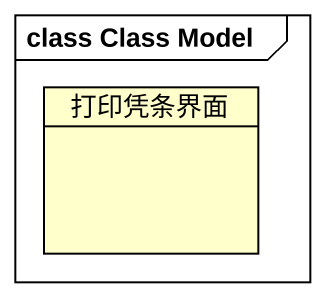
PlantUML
@startuml
mainframe class Class Model
hide circle
hide empty members
class 打印凭条界面
@enduml
